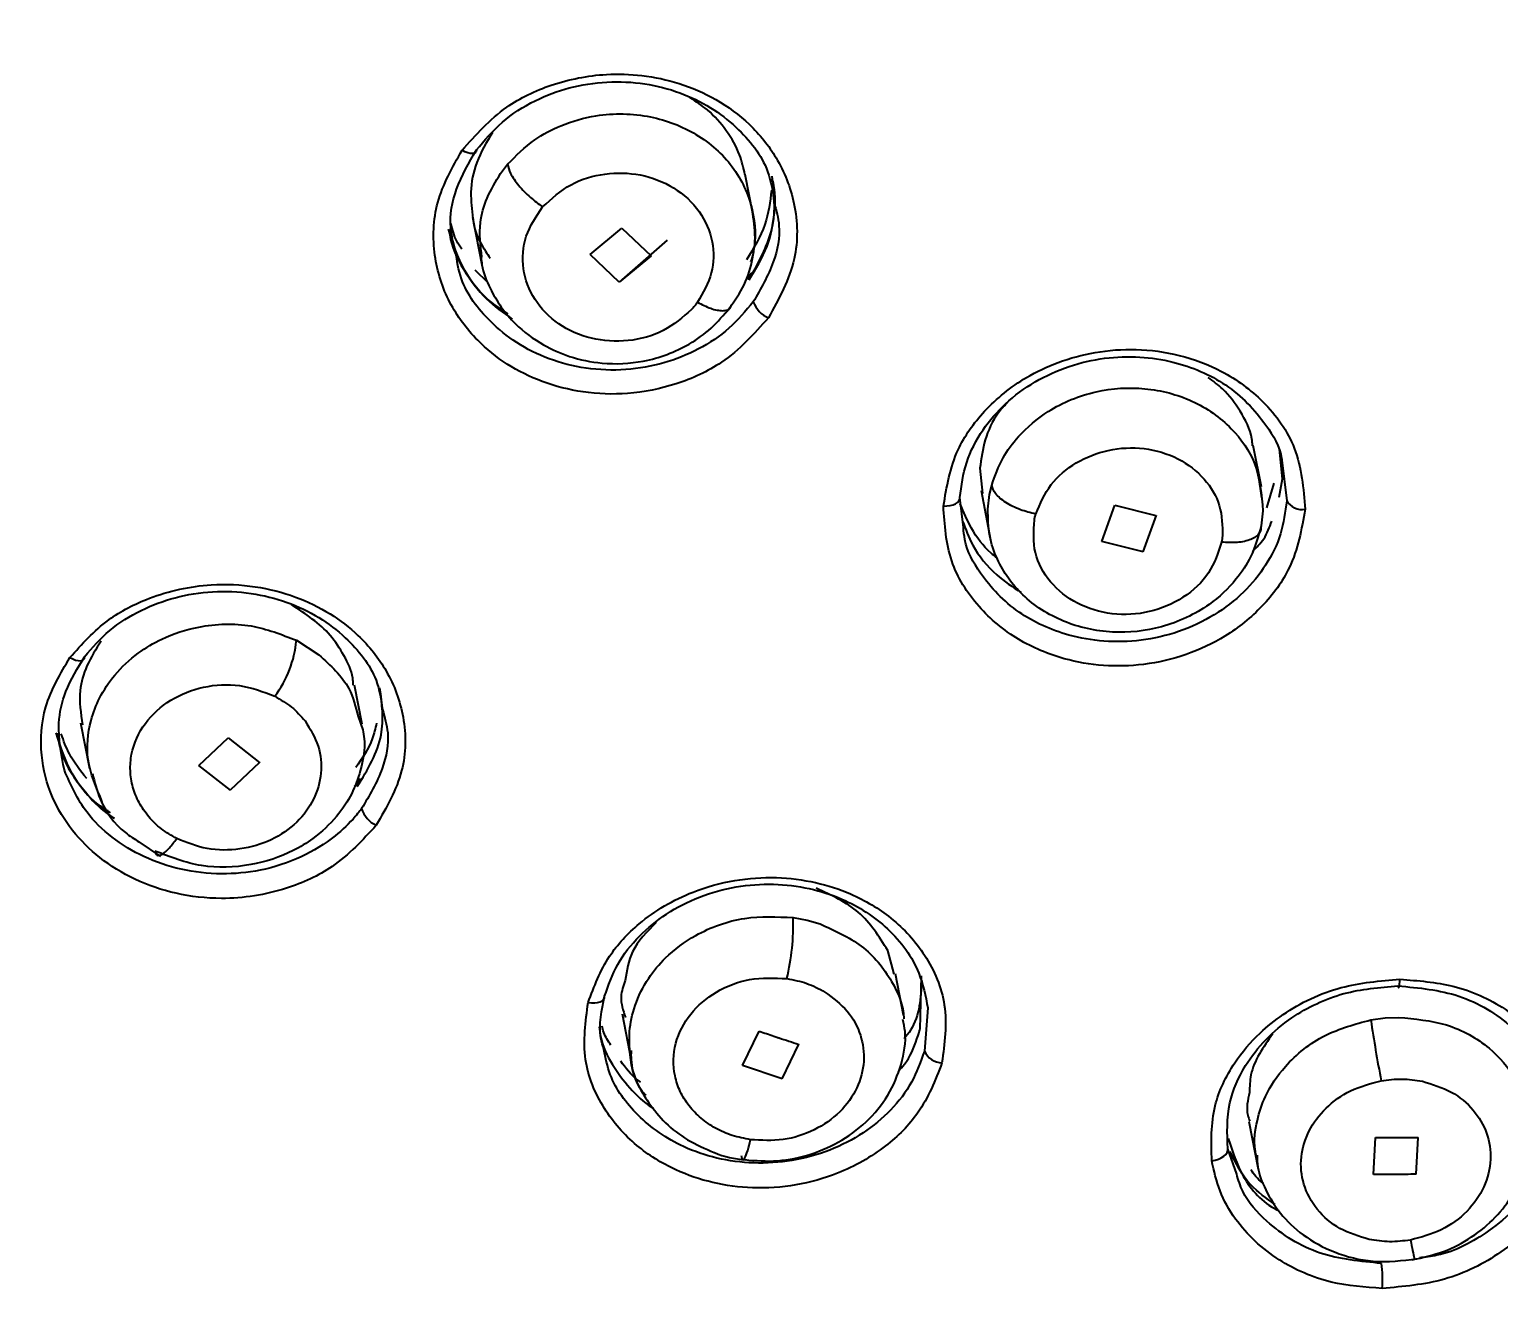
# Model space of a CAD drawing. Header units: millimetres. Extents: x 6110 to 6704, y -3675 to -2835.
# Drawn here: x 6317.635 to 6321.895, y -3196.96 to -3193.247 of the extents above; entities that cross this region are included whole.
import ezdxf

# ---------------------------------------------------------------- set-up
doc = ezdxf.new("R2010")
doc.units = ezdxf.units.MM
doc.header["$LTSCALE"] = 0.1
doc.layers.get('0').update_dxf_attribs({"lineweight": 13})
doc.layers.add('DIM', color=3, linetype='Continuous', lineweight=9)
doc.styles.get("Standard").update_dxf_attribs({"font": 'arial.ttf'})
doc.dimstyles.new('ISO-25', dxfattribs={"dimtxt": 2.5, "dimasz": 2.5, "dimexe": 1.25, "dimexo": 0.625, "dimtad": 1, "dimlfac": 5, "dimtxsty": 'Standard', "dimcen": 2.5, "dimadec": 0, "dimazin": 0, "dimtfac": 1, "dimtmove": 0, "dimatfit": 3, "dimfxl": 0, "dimarcsym": 0})

# ---------------------------------------------------------------- blocks, each defined once
blk = doc.blocks.new('*D64')
at = {"layer": 'Defpoints', "color": 0}
for p in [(6307.9519, -3094.4706), (6411.4918, -3594.1641), (6420.3266, -3594.1641)]:
    blk.add_point(p, dxfattribs=at)
at = {"layer": 'DIM', "color": 0, "lineweight": -2}
for p, q in [((6308.5769, -3094.4706), (6421.5766, -3094.4706)), ((6420.3266, -3098.4706), (6420.3266, -3590.1641)), ((6412.1168, -3594.1641), (6421.5766, -3594.1641))]:
    blk.add_line(p, q, dxfattribs=at)
at = {"layer": 'DIM', "color": 0}
for points in [[(6419.6599, -3098.4706), (6420.9932, -3098.4706), (6420.3266, -3094.4706)], [(6419.6599, -3590.1641), (6420.9932, -3590.1641), (6420.3266, -3594.1641)]]:
    blk.add_solid(points, dxfattribs=at)
at = {"layer": 'DIM', "color": 0, "insert": (6417.0795, -3344.3173), "char_height": 4, "attachment_point": 5, "rotation": 90}
blk.add_mtext('(2280)', dxfattribs=at)

msp = doc.modelspace()

# ---------------------------------------------------------------- linework, layer by layer
at = {"linetype": 'Continuous', "lineweight": 25}
for p, q in [((6319.0008, -3193.6645), (6319.0214, -3193.6378)), ((6319.7329, -3193.7807), (6319.7107, -3193.6669)), ((6318.9199, -3193.7914), (6318.9478, -3193.9341)), ((6319.2604, -3193.8992), (6319.3527, -3193.8232)), ((6319.3527, -3193.8232), (6319.4374, -3193.9032)), ((6319.4844, -3193.8579), (6319.3451, -3193.9793)), ((6319.3452, -3193.9794), (6319.2604, -3193.8992)), ((6319.4376, -3193.9029), (6319.3451, -3193.9793)), ((6318.9653, -3193.9814), (6318.9272, -3193.9448)), ((6319.7334, -3193.95), (6319.7092, -3193.9775)), ((6321.2072, -3194.5728), (6321.1838, -3194.4531)), ((6321.2682, -3194.5497), (6321.2599, -3194.4631)), ((6321.2662, -3194.495), (6321.2806, -3194.613)), ((6320.3908, -3194.5189), (6320.3988, -3194.5922)), ((6321.2085, -3194.6043), (6321.199, -3194.5378)), ((6320.3942, -3194.5837), (6320.4221, -3194.7262)), ((6320.4191, -3194.5945), (6320.4251, -3194.5683)), ((6321.2436, -3194.5622), (6321.2221, -3194.633)), ((6321.2586, -3194.6024), (6321.2682, -3194.5497)), ((6320.3431, -3194.6906), (6320.3327, -3194.6037)), ((6320.414, -3194.6378), (6320.4191, -3194.5945)), ((6320.7448, -3194.7314), (6320.7825, -3194.626)), ((6320.7825, -3194.626), (6320.9015, -3194.6553)), ((6320.9016, -3194.6549), (6320.8638, -3194.7607)), ((6321.2116, -3194.6423), (6321.2065, -3194.6856)), ((6320.8639, -3194.7607), (6320.7448, -3194.7314)), ((6318.409, -3195.0175), (6318.4745, -3195.0592)), ((6318.5994, -3195.2608), (6318.5773, -3195.1476)), ((6317.7834, -3195.2565), (6317.8092, -3195.3886)), ((6318.126, -3195.3801), (6318.2108, -3195.2998)), ((6318.2108, -3195.2998), (6318.3026, -3195.3722)), ((6318.2176, -3195.452), (6318.1262, -3195.3799)), ((6318.3018, -3195.3714), (6318.217, -3195.4517)), ((6318.5993, -3195.4166), (6318.5769, -3195.4412)), ((6317.9523, -3195.6015), (6318.0149, -3195.6439)), ((6319.8493, -3195.8212), (6319.89, -3195.8289)), ((6319.89, -3195.8289), (6319.9273, -3195.8396)), ((6320.1425, -3195.9855), (6320.1237, -3195.9166)), ((6320.1693, -3196.1039), (6320.146, -3195.9846)), ((6320.2175, -3196.1445), (6320.222, -3195.9904)), ((6319.3535, -3196.1003), (6319.3798, -3196.2354)), ((6320.2399, -3196.0825), (6320.2299, -3196.2081)), ((6321.5242, -3196.1176), (6321.5658, -3196.112)), ((6321.5658, -3196.112), (6321.6053, -3196.1103)), ((6319.7026, -3196.2502), (6319.7509, -3196.1503)), ((6319.8646, -3196.1882), (6319.8164, -3196.2881)), ((6319.8177, -3196.2886), (6319.7027, -3196.25)), ((6321.1707, -3196.4125), (6321.1975, -3196.55)), ((6321.5325, -3196.5655), (6321.5385, -3196.4588)), ((6321.6612, -3196.4585), (6321.6552, -3196.5652)), ((6321.1355, -3196.5646), (6321.1095, -3196.4911))]:
    msp.add_line(p, q, dxfattribs=at)
at = {"linetype": 'Continuous', "lineweight": 25, "flags": 128}
for points in [[(6318.9309, -3193.5963), (6318.9305, -3193.6007), (6318.9283, -3193.604), (6318.9246, -3193.606), (6318.9195, -3193.6068), (6318.9131, -3193.6062), (6318.9057, -3193.6044), (6318.8977, -3193.6013), (6318.8893, -3193.5971)], [(6320.2852, -3194.6283), (6320.295, -3194.628), (6320.3045, -3194.6267), (6320.313, -3194.6245), (6320.3203, -3194.6214), (6320.3262, -3194.6176), (6320.3303, -3194.6133), (6320.3325, -3194.6086), (6320.3327, -3194.6037)], [(6317.7522, -3195.0674), (6317.7606, -3195.0716), (6317.7687, -3195.0746), (6317.7762, -3195.0763), (6317.7827, -3195.0767), (6317.7881, -3195.0757), (6317.792, -3195.0733), (6317.7944, -3195.0697), (6317.795, -3195.065)], [(6321.6032, -3196.0191), (6321.604, -3196.0222), (6321.6048, -3196.0237), (6321.6057, -3196.0235), (6321.6065, -3196.0217), (6321.6072, -3196.0183), (6321.6079, -3196.0135), (6321.6086, -3196.0073), (6321.609, -3196)], [(6319.255, -3196.0672), (6319.2647, -3196.0685), (6319.274, -3196.0686), (6319.2824, -3196.0676), (6319.2898, -3196.0655), (6319.2956, -3196.0625), (6319.2998, -3196.0586), (6319.3022, -3196.054), (6319.3026, -3196.0489)], [(6321.0634, -3196.5258), (6321.0732, -3196.5238), (6321.0825, -3196.5209), (6321.0908, -3196.5171), (6321.098, -3196.5126), (6321.1036, -3196.5075), (6321.1075, -3196.5021), (6321.1095, -3196.4966), (6321.1095, -3196.4911)]]:
    msp.add_lwpolyline(points, dxfattribs=at)
at = {"linetype": 'Continuous', "lineweight": 25}
for centre, radius, start, end in [((6319.7425, -3193.9694), 0.0214, 117.1047, 189.4241), ((6319.8107, -3194.008), 0.0819, 200.1835, 246.2032), ((6321.3255, -3194.5859), 0.0525, 211.156, 279.1918), ((6318.0942, -3194.9889), 0.3161, 322.9087, 354.8078), ((6318.611, -3195.4392), 0.0255, 129.0802, 185.4536), ((6318.6715, -3195.4834), 0.0766, 196.5377, 246.1956), ((6319.1816, -3195.8425), 0.668, 346.5457, 1.8249), ((6326.2611, -3195.4002), 4.7908, 188.6115, 190.7512), ((6320.283, -3196.1843), 0.0582, 204.1608, 267.9658), ((6321.1734, -3196.8697), 0.3851, 356.0989, 6.9089)]:
    msp.add_arc(centre, radius, start, end, dxfattribs=at)
for points, knots in [([(6321.293, -3200.4848), (6320.8419, -3200.4691), (6319.9316, -3200.4374), (6318.485, -3200.1606), (6316.9759, -3199.6585), (6315.4952, -3198.875), (6314.1777, -3197.8646), (6313.0843, -3196.6701), (6312.2263, -3195.3056), (6311.6675, -3193.8944), (6311.3755, -3192.4687), (6311.3229, -3191.1361), (6311.4712, -3189.8407), (6311.8197, -3188.5137), (6312.4334, -3187.1212), (6313.3515, -3185.7431), (6314.5158, -3184.505), (6315.8723, -3183.4637), (6317.4071, -3182.6293), (6318.9812, -3182.0699), (6320.5618, -3181.737), (6321.5761, -3181.6974), (6322.0888, -3181.6773)], [0, 0, 0, 0, 0.041768, 0.084276, 0.137195, 0.191649, 0.244568, 0.299021, 0.351941, 0.406395, 0.452689, 0.499999, 0.541767, 0.584275, 0.637195, 0.691649, 0.744569, 0.799023, 0.851943, 0.906397, 0.952691, 1, 1, 1, 1]), ([(6322.0888, -3181.6773), (6322.5399, -3181.6929), (6323.4501, -3181.7242), (6324.8965, -3182), (6326.4055, -3182.5015), (6327.8861, -3183.2845), (6329.2039, -3184.2963), (6330.2972, -3185.4904), (6331.1552, -3186.8551), (6331.738, -3188.3268), (6332.0396, -3189.8903), (6332.046, -3191.4736), (6331.7572, -3193.0595), (6331.1866, -3194.5759), (6330.3399, -3196.006), (6329.2566, -3197.2844), (6327.9474, -3198.3963), (6326.4733, -3199.2929), (6324.8497, -3199.9594), (6323.1116, -3200.3991), (6321.9071, -3200.4559), (6321.293, -3200.4848)], [0, 0, 0, 0, 0.041773, 0.084286, 0.13721, 0.19167, 0.244595, 0.299054, 0.351979, 0.406439, 0.459364, 0.513823, 0.566748, 0.621208, 0.674132, 0.728592, 0.781517, 0.835976, 0.888901, 0.94336, 1, 1, 1, 1]), ([(6321.3809, -3199.6773), (6321.6045, -3199.6729), (6322.0959, -3199.6632), (6322.797, -3199.5853), (6323.4932, -3199.4618), (6324.1897, -3199.2909), (6324.9737, -3199.0359), (6325.8098, -3198.6789), (6326.6008, -3198.2493), (6327.3343, -3197.763), (6328.0041, -3197.2281), (6328.6331, -3196.6205), (6329.1329, -3196.0371), (6329.5485, -3195.4647), (6329.8717, -3194.9443), (6330.1389, -3194.4335), (6330.3732, -3193.9065), (6330.5602, -3193.3904), (6330.701, -3192.8919), (6330.8106, -3192.4007), (6330.8941, -3191.8833), (6330.919, -3191.4904), (6330.9307, -3191.3068)], [0, 0, 0, 0, 0.0464086, 0.1019943, 0.1457751, 0.1926353, 0.2502527, 0.3164034, 0.3813084, 0.4380493, 0.5012503, 0.5626126, 0.6246974, 0.6667243, 0.7164237, 0.7588041, 0.7939083, 0.8444623, 0.8813604, 0.9103249, 0.9580831, 1, 1, 1, 1]), ([(6318.8893, -3193.5971), (6318.9293, -3193.5522), (6319, -3193.4727), (6319.1508, -3193.4008), (6319.2876, -3193.3737), (6319.414, -3193.3776), (6319.5225, -3193.4008), (6319.6298, -3193.4477), (6319.7277, -3193.5203), (6319.8098, -3193.6221), (6319.8617, -3193.7559), (6319.8657, -3193.9223), (6319.8082, -3194.0272), (6319.7776, -3194.0829)], [0, 0, 0, 0, 0.11584, 0.205315, 0.304434, 0.36694, 0.434401, 0.506817, 0.584173, 0.666508, 0.763297, 0.874468, 1, 1, 1, 1]), ([(6318.9309, -3193.5963), (6318.9545, -3193.5682), (6319.0017, -3193.5118), (6319.0964, -3193.4519), (6319.2003, -3193.4127), (6319.3091, -3193.3956), (6319.4188, -3193.4009), (6319.5212, -3193.4271), (6319.6113, -3193.4707), (6319.7039, -3193.543), (6319.779, -3193.6371), (6319.7903, -3193.7186), (6319.7945, -3193.7495)], [0, 0, 0, 0, 0.102942, 0.205906, 0.298894, 0.395345, 0.491053, 0.583329, 0.6722, 0.757693, 0.907974, 1, 1, 1, 1]), ([(6319.9651, -3199.4918), (6319.4424, -3199.391), (6318.397, -3199.1894), (6316.9474, -3198.5721), (6315.644, -3197.7458), (6314.5278, -3196.714), (6313.6496, -3195.5111), (6313.0765, -3194.3907), (6312.9117, -3193.6574), (6312.8538, -3193.3999)], [0, 0, 0, 0, 0.152878, 0.305756, 0.458634, 0.611512, 0.76439, 0.917269, 1, 1, 1, 1]), ([(6312.7572, -3193.4417), (6312.7659, -3193.4818), (6312.8228, -3193.745), (6312.9547, -3194.1354), (6313.1464, -3194.6248), (6313.3531, -3195.0665), (6313.5654, -3195.4515), (6313.7738, -3195.7846), (6313.9687, -3196.0712), (6314.2234, -3196.4095), (6314.5172, -3196.7555), (6314.8049, -3197.0573), (6315.058, -3197.3), (6315.3273, -3197.5388), (6315.6163, -3197.7726), (6315.9354, -3198.0069), (6316.2476, -3198.2163), (6316.5971, -3198.4292), (6317.0183, -3198.6593), (6317.4703, -3198.8731), (6317.8833, -3199.0404), (6318.1713, -3199.1441), (6318.4539, -3199.2377), (6318.7771, -3199.3336), (6319.176, -3199.433), (6319.5673, -3199.5145), (6319.8272, -3199.5551), (6319.9551, -3199.575)], [0, 0, 0, 0, 0.012754, 0.08379, 0.127677, 0.17588, 0.234617, 0.263195, 0.2967, 0.340883, 0.392561, 0.434717, 0.467046, 0.498266, 0.542804, 0.57819, 0.616042, 0.654185, 0.698929, 0.756921, 0.800012, 0.828197, 0.845414, 0.88589, 0.925146, 0.963182, 1, 1, 1, 1]), ([(6319.7098, -3193.6671), (6319.7053, -3193.648), (6319.695, -3193.6034), (6319.6579, -3193.5394), (6319.6088, -3193.4825), (6319.5675, -3193.456), (6319.5501, -3193.4449)], [0, 0, 0, 0, 0.21657, 0.502991, 0.78989, 1, 1, 1, 1]), ([(6319.0214, -3193.6378), (6319.0462, -3193.6127), (6319.0907, -3193.5678), (6319.1801, -3193.5207), (6319.2935, -3193.4882), (6319.4339, -3193.491), (6319.5742, -3193.5451), (6319.6814, -3193.6405), (6319.7372, -3193.7633), (6319.7441, -3193.8621), (6319.7289, -3193.9112), (6319.7261, -3193.9202)], [0, 0, 0, 0, 0.102251, 0.183367, 0.281736, 0.428105, 0.562298, 0.700897, 0.842484, 0.970948, 1, 1, 1, 1]), ([(6318.9775, -3193.5455), (6318.9606, -3193.5738), (6318.9281, -3193.6282), (6318.9109, -3193.7151), (6318.9178, -3193.7693), (6318.921, -3193.7945)], [0, 0, 0, 0, 0.367678, 0.706362, 1, 1, 1, 1]), ([(6319.7776, -3194.0829), (6319.7358, -3194.1294), (6319.6627, -3194.2107), (6319.5136, -3194.279), (6319.3749, -3194.3069), (6319.2411, -3194.3022), (6319.1219, -3194.2717), (6319.0177, -3194.22), (6318.9234, -3194.144), (6318.8453, -3194.0376), (6318.8019, -3193.8994), (6318.8073, -3193.7423), (6318.8614, -3193.6466), (6318.8893, -3193.5971)], [0, 0, 0, 0, 0.120567, 0.210582, 0.298105, 0.376516, 0.451908, 0.52278, 0.593633, 0.684292, 0.782235, 0.887457, 1, 1, 1, 1]), ([(6318.8709, -3193.8907), (6318.8647, -3193.8678), (6318.8484, -3193.8083), (6318.8686, -3193.7039), (6318.9095, -3193.6333), (6318.9309, -3193.5963)], [0, 0, 0, 0, 0.229021, 0.595955, 1, 1, 1, 1]), ([(6319.0214, -3193.6378), (6319.0233, -3193.6462), (6319.0263, -3193.6591), (6319.0397, -3193.681), (6319.053, -3193.6988), (6319.0692, -3193.7166), (6319.0922, -3193.7388), (6319.111, -3193.7525), (6319.1231, -3193.7613)], [0, 0, 0, 0, 0.243137, 0.372935, 0.504739, 0.635853, 0.763663, 1, 1, 1, 1]), ([(6318.9469, -3193.9073), (6318.9428, -3193.8736), (6318.9357, -3193.8158), (6318.9598, -3193.7326), (6318.9868, -3193.6878), (6319.0008, -3193.6645)], [0, 0, 0, 0, 0.400694, 0.688475, 1, 1, 1, 1]), ([(6319.1231, -3193.7613), (6319.1489, -3193.7376), (6319.199, -3193.6914), (6319.3028, -3193.6606), (6319.4087, -3193.6631), (6319.5074, -3193.7014), (6319.5825, -3193.7711), (6319.6202, -3193.8598), (6319.6199, -3193.9549), (6319.5882, -3194.01), (6319.5723, -3194.0376)], [0, 0, 0, 0, 0.129909, 0.253103, 0.374834, 0.500547, 0.629266, 0.755203, 0.87703, 1, 1, 1, 1]), ([(6319.7215, -3193.9729), (6319.7411, -3193.941), (6319.7788, -3193.8799), (6319.7973, -3193.7815), (6319.799, -3193.7143), (6319.7895, -3193.6822), (6319.7886, -3193.6791)], [0, 0, 0, 0, 0.351636, 0.674453, 0.968472, 1, 1, 1, 1]), ([(6319.7881, -3193.6722), (6319.7931, -3193.7197), (6319.8032, -3193.8157), (6319.7571, -3193.9048), (6319.7339, -3193.9498)], [0, 0, 0, 0, 0.494816, 1, 1, 1, 1]), ([(6319.7867, -3193.7126), (6319.7825, -3193.7464), (6319.7735, -3193.8176), (6319.7347, -3193.881), (6319.7143, -3193.9143)], [0, 0, 0, 0, 0.47446, 1, 1, 1, 1]), ([(6319.555, -3194.0585), (6319.5292, -3194.0809), (6319.4775, -3194.1258), (6319.3712, -3194.1546), (6319.2627, -3194.148), (6319.1656, -3194.105), (6319.0947, -3194.0325), (6319.0612, -3193.9416), (6319.0673, -3193.8439), (6319.1045, -3193.7889), (6319.1231, -3193.7613)], [0, 0, 0, 0, 0.1248649, 0.2501964, 0.3752392, 0.5000171, 0.6247023, 0.7495222, 0.8746258, 1, 1, 1, 1]), ([(6319.6576, -3194.064), (6319.6738, -3194.0419), (6319.7061, -3193.9978), (6319.7326, -3193.9208), (6319.7429, -3193.8404), (6319.7334, -3193.7877), (6319.7286, -3193.7612)], [0, 0, 0, 0, 0.249879, 0.498287, 0.74758, 1, 1, 1, 1]), ([(6319.7945, -3193.7495), (6319.8005, -3193.7713), (6319.816, -3193.8277), (6319.7954, -3193.9293), (6319.7554, -3193.9987), (6319.7338, -3194.0362)], [0, 0, 0, 0, 0.223119, 0.58027, 1, 1, 1, 1]), ([(6318.8884, -3193.8834), (6318.8834, -3193.8761), (6318.8679, -3193.8533), (6318.8616, -3193.8271), (6318.8574, -3193.8093)], [0, 0, 0, 0, 0.322992, 1, 1, 1, 1]), ([(6318.921, -3193.7945), (6318.9211, -3193.7959), (6318.9229, -3193.8214), (6318.9385, -3193.8617), (6318.9617, -3193.896), (6318.9709, -3193.9096)], [0, 0, 0, 0, 0.033407, 0.617194, 1, 1, 1, 1]), ([(6319.0233, -3194.0708), (6319.007, -3194.0605), (6318.9533, -3194.0265), (6318.8868, -3193.9426), (6318.863, -3193.8663), (6318.8502, -3193.8256)], [0, 0, 0, 0, 0.168788, 0.555856, 1, 1, 1, 1]), ([(6318.8524, -3193.8256), (6318.8528, -3193.8312), (6318.8557, -3193.8723), (6318.8913, -3193.9432), (6318.9519, -3194.0274), (6319.0084, -3194.0678), (6319.0343, -3194.0863)], [0, 0, 0, 0, 0.053821, 0.392952, 0.721796, 1, 1, 1, 1]), ([(6319.7338, -3194.0362), (6319.7117, -3194.0628), (6319.6674, -3194.1161), (6319.5772, -3194.1759), (6319.4752, -3194.2171), (6319.3635, -3194.2368), (6319.2493, -3194.2327), (6319.1411, -3194.2051), (6319.0463, -3194.158), (6318.9551, -3194.0831), (6318.8856, -3193.9924), (6318.8748, -3193.9176), (6318.8709, -3193.8907)], [0, 0, 0, 0, 0.097842, 0.195701, 0.292037, 0.390088, 0.491712, 0.589845, 0.684516, 0.775758, 0.919209, 1, 1, 1, 1]), ([(6318.9446, -3193.9077), (6318.9453, -3193.9149), (6318.9481, -3193.9459), (6318.9756, -3194.0147), (6319.0334, -3194.0981), (6319.1183, -3194.1608), (6319.204, -3194.1987), (6319.3022, -3194.2191), (6319.4241, -3194.2133), (6319.5328, -3194.1725), (6319.6149, -3194.1143), (6319.648, -3194.0742), (6319.665, -3194.0536)], [0, 0, 0, 0, 0.023809, 0.103403, 0.241404, 0.352536, 0.441499, 0.544522, 0.671972, 0.824211, 0.910093, 1, 1, 1, 1]), ([(6319.5723, -3194.0376), (6319.5695, -3194.0412), (6319.5641, -3194.0483), (6319.558, -3194.0551), (6319.555, -3194.0585)], [0, 0, 0, 0, 0.497787, 1, 1, 1, 1]), ([(6319.5723, -3194.0376), (6319.5853, -3194.0442), (6319.6054, -3194.0544), (6319.6292, -3194.0608), (6319.6455, -3194.0627), (6319.6583, -3194.0607), (6319.6682, -3194.056), (6319.6693, -3194.0489), (6319.6698, -3194.0455)], [0, 0, 0, 0, 0.267895, 0.412893, 0.561522, 0.710672, 0.857167, 1, 1, 1, 1]), ([(6320.2852, -3194.6283), (6320.2947, -3194.5727), (6320.3115, -3194.4741), (6320.4025, -3194.346), (6320.5064, -3194.2618), (6320.6189, -3194.2084), (6320.7267, -3194.1792), (6320.8467, -3194.1704), (6320.973, -3194.1875), (6321.1019, -3194.2362), (6321.2227, -3194.3254), (6321.3201, -3194.4633), (6321.3291, -3194.5773), (6321.3339, -3194.6377)], [0, 0, 0, 0, 0.115837, 0.20532, 0.304486, 0.367013, 0.434486, 0.506905, 0.584256, 0.666585, 0.763359, 0.874503, 1, 1, 1, 1]), ([(6320.3327, -3194.6037), (6320.3373, -3194.5694), (6320.3466, -3194.5009), (6320.3951, -3194.4082), (6320.4632, -3194.3287), (6320.5483, -3194.2656), (6320.6469, -3194.2209), (6320.7509, -3194.197), (6320.8538, -3194.1934), (6320.9761, -3194.2119), (6321.1136, -3194.2708), (6321.2135, -3194.3764), (6321.2619, -3194.4571), (6321.2661, -3194.4935), (6321.2662, -3194.495)], [0, 0, 0, 0, 0.087495, 0.175009, 0.254045, 0.336024, 0.417364, 0.495789, 0.571321, 0.643983, 0.771671, 0.906062, 0.996012, 1, 1, 1, 1]), ([(6320.4251, -3194.5683), (6320.4348, -3194.5411), (6320.4527, -3194.4909), (6320.5077, -3194.4164), (6320.5943, -3194.3428), (6320.7232, -3194.29), (6320.8714, -3194.2806), (6321.0115, -3194.3175), (6321.1226, -3194.3961), (6321.2005, -3194.5081), (6321.2077, -3194.5952), (6321.2116, -3194.6423)], [0, 0, 0, 0, 0.081345, 0.150323, 0.250823, 0.380167, 0.500502, 0.623693, 0.750092, 0.864527, 1, 1, 1, 1]), ([(6321.1814, -3194.4534), (6321.1809, -3194.4467), (6321.1781, -3194.4113), (6321.1483, -3194.3543), (6321.1047, -3194.2939), (6321.0675, -3194.2663), (6321.0532, -3194.2557)], [0, 0, 0, 0, 0.084897, 0.452338, 0.788447, 1, 1, 1, 1]), ([(6320.4709, -3194.3279), (6320.4617, -3194.3379), (6320.4321, -3194.3701), (6320.4025, -3194.4359), (6320.3947, -3194.4912), (6320.3908, -3194.5189)], [0, 0, 0, 0, 0.185173, 0.592563, 1, 1, 1, 1]), ([(6320.553, -3194.6514), (6320.5654, -3194.6217), (6320.5895, -3194.5638), (6320.6675, -3194.4989), (6320.7629, -3194.4611), (6320.8686, -3194.4561), (6320.9683, -3194.4861), (6321.0451, -3194.5459), (6321.0931, -3194.6261), (6321.094, -3194.6856), (6321.0944, -3194.7156)], [0, 0, 0, 0, 0.1290389, 0.251836, 0.3742594, 0.5006088, 0.6288689, 0.7539592, 0.8758438, 1, 1, 1, 1]), ([(6320.553, -3194.6514), (6320.5378, -3194.6478), (6320.5144, -3194.6421), (6320.4856, -3194.6294), (6320.4653, -3194.618), (6320.4486, -3194.6054), (6320.4318, -3194.5885), (6320.4278, -3194.5763), (6320.4251, -3194.5683)], [0, 0, 0, 0, 0.23902, 0.367697, 0.499178, 0.630779, 0.759801, 1, 1, 1, 1]), ([(6321.3339, -3194.6377), (6321.3237, -3194.6956), (6321.3059, -3194.7967), (6321.2144, -3194.9211), (6321.1098, -3195.0061), (6320.9908, -3195.0628), (6320.8696, -3195.0907), (6320.7486, -3195.0942), (6320.6235, -3195.0726), (6320.4953, -3195.0183), (6320.3795, -3194.9215), (6320.2956, -3194.7872), (6320.2887, -3194.6824), (6320.2852, -3194.6283)], [0, 0, 0, 0, 0.120535, 0.210535, 0.298079, 0.374841, 0.451939, 0.522806, 0.593655, 0.684315, 0.782255, 0.887469, 1, 1, 1, 1]), ([(6320.4405, -3194.7786), (6320.4347, -3194.7741), (6320.4041, -3194.7501), (6320.3653, -3194.6973), (6320.3441, -3194.6458), (6320.3342, -3194.6218)], [0, 0, 0, 0, 0.1101841, 0.5864738, 1, 1, 1, 1]), ([(6321.2806, -3194.613), (6321.2764, -3194.6453), (6321.2679, -3194.7099), (6321.2233, -3194.8005), (6321.1579, -3194.8808), (6321.0717, -3194.9474), (6320.9699, -3194.9952), (6320.86, -3195.0206), (6320.7511, -3195.0233), (6320.6276, -3195.002), (6320.4949, -3194.9414), (6320.397, -3194.8384), (6320.3481, -3194.7493), (6320.3441, -3194.7023), (6320.3431, -3194.6906)], [0, 0, 0, 0, 0.080364, 0.160743, 0.23987, 0.320405, 0.40389, 0.484507, 0.562279, 0.637234, 0.756953, 0.882668, 0.97058, 1, 1, 1, 1]), ([(6320.3409, -3194.6721), (6320.3496, -3194.6955), (6320.3708, -3194.7525), (6320.4294, -3194.8251), (6320.4863, -3194.8628), (6320.5109, -3194.8791)], [0, 0, 0, 0, 0.28377, 0.690416, 1, 1, 1, 1]), ([(6321.2065, -3194.6856), (6321.1982, -3194.716), (6321.1832, -3194.7708), (6321.1309, -3194.8491), (6321.0487, -3194.9262), (6320.9235, -3194.9851), (6320.7729, -3195.0013), (6320.6292, -3194.9694), (6320.5106, -3194.893), (6320.4449, -3194.8002), (6320.4157, -3194.713), (6320.4146, -3194.6635), (6320.414, -3194.6378)], [0, 0, 0, 0, 0.087043, 0.156836, 0.249772, 0.378161, 0.496686, 0.619704, 0.743332, 0.860728, 0.927688, 1, 1, 1, 1]), ([(6321.0918, -3194.7328), (6321.0817, -3194.7637), (6321.0616, -3194.8253), (6320.9836, -3194.8977), (6320.8836, -3194.9404), (6320.7733, -3194.9466), (6320.6702, -3194.9154), (6320.5906, -3194.8517), (6320.543, -3194.7647), (6320.5469, -3194.7011), (6320.5488, -3194.6692)], [0, 0, 0, 0, 0.125071, 0.250364, 0.375365, 0.500101, 0.624754, 0.749553, 0.874644, 1, 1, 1, 1]), ([(6320.5488, -3194.6692), (6320.5494, -3194.6663), (6320.5506, -3194.6603), (6320.5522, -3194.6544), (6320.553, -3194.6514)], [0, 0, 0, 0, 0.49993, 1, 1, 1, 1]), ([(6321.1813, -3194.7597), (6321.1932, -3194.748), (6321.2195, -3194.7223), (6321.2309, -3194.6897), (6321.2372, -3194.6718)], [0, 0, 0, 0, 0.452036, 1, 1, 1, 1]), ([(6321.2065, -3194.6856), (6321.206, -3194.6931), (6321.2051, -3194.7047), (6321.1918, -3194.7172), (6321.1772, -3194.7253), (6321.1586, -3194.7309), (6321.1309, -3194.7353), (6321.1072, -3194.7338), (6321.0918, -3194.7328)], [0, 0, 0, 0, 0.239396, 0.368321, 0.499999, 0.631677, 0.760603, 1, 1, 1, 1]), ([(6321.0944, -3194.7156), (6321.094, -3194.7185), (6321.0934, -3194.7242), (6321.0923, -3194.73), (6321.0918, -3194.7328)], [0, 0, 0, 0, 0.498382, 1, 1, 1, 1]), ([(6317.7522, -3195.0674), (6317.7871, -3195.0286), (6317.8505, -3194.9581), (6317.9939, -3194.8841), (6318.1425, -3194.8513), (6318.2886, -3194.8577), (6318.4061, -3194.8877), (6318.5071, -3194.9369), (6318.5993, -3195.0079), (6318.6788, -3195.108), (6318.7278, -3195.2434), (6318.7268, -3195.4035), (6318.6702, -3195.502), (6318.6406, -3195.5535)], [0, 0, 0, 0, 0.102542, 0.186602, 0.298672, 0.376082, 0.449592, 0.519194, 0.584881, 0.672512, 0.770929, 0.880087, 1, 1, 1, 1]), ([(6317.795, -3195.065), (6317.8179, -3195.0386), (6317.8635, -3194.9858), (6317.9553, -3194.9287), (6318.0571, -3194.8904), (6318.1661, -3194.8731), (6318.2772, -3194.8779), (6318.3823, -3194.904), (6318.4756, -3194.9484), (6318.5691, -3195.0208), (6318.643, -3195.1122), (6318.6545, -3195.1892), (6318.6588, -3195.2179)], [0, 0, 0, 0, 0.100292, 0.200592, 0.29445, 0.391028, 0.488638, 0.583382, 0.675334, 0.764573, 0.912225, 1, 1, 1, 1]), ([(6318.5736, -3195.1479), (6318.5735, -3195.1408), (6318.5728, -3195.1108), (6318.5476, -3195.0613), (6318.498, -3194.9826), (6318.436, -3194.9412), (6318.3952, -3194.914)], [0, 0, 0, 0, 0.073939, 0.31256, 0.547654, 1, 1, 1, 1]), ([(6317.8462, -3195.4855), (6317.8287, -3195.4453), (6317.7958, -3195.3696), (6317.8061, -3195.2636), (6317.8371, -3195.1813), (6317.882, -3195.1135), (6317.9441, -3195.0554), (6318.0264, -3195.0063), (6318.1367, -3194.9708), (6318.2769, -3194.9656), (6318.3662, -3195.0006), (6318.409, -3195.0175)], [0, 0, 0, 0, 0.142314, 0.267791, 0.34386, 0.428672, 0.524821, 0.60473, 0.715421, 0.86335, 1, 1, 1, 1]), ([(6317.8428, -3195.0196), (6317.8278, -3195.0432), (6317.7992, -3195.0882), (6317.7752, -3195.1715), (6317.7838, -3195.2291), (6317.7887, -3195.2623)], [0, 0, 0, 0, 0.318269, 0.607349, 1, 1, 1, 1]), ([(6318.4745, -3195.0592), (6318.5079, -3195.0899), (6318.5638, -3195.1412), (6318.5808, -3195.2103), (6318.5877, -3195.2381)], [0, 0, 0, 0, 0.597354, 1, 1, 1, 1]), ([(6318.6406, -3195.5535), (6318.6011, -3195.5964), (6318.5299, -3195.6738), (6318.3703, -3195.747), (6318.2113, -3195.7726), (6318.06, -3195.7556), (6317.9392, -3195.7142), (6317.8369, -3195.6511), (6317.755, -3195.5698), (6317.6943, -3195.4688), (6317.6632, -3195.3459), (6317.6726, -3195.2027), (6317.7248, -3195.114), (6317.7522, -3195.0674)], [0, 0, 0, 0, 0.114194, 0.206044, 0.321934, 0.402298, 0.48017, 0.55553, 0.628356, 0.704956, 0.792444, 0.890793, 1, 1, 1, 1]), ([(6317.7364, -3195.3942), (6317.7273, -3195.3489), (6317.7121, -3195.2724), (6317.7371, -3195.1584), (6317.7746, -3195.0979), (6317.795, -3195.065)], [0, 0, 0, 0, 0.399778, 0.673634, 1, 1, 1, 1]), ([(6318.0619, -3195.592), (6318.0467, -3195.5832), (6318.0162, -3195.5654), (6317.9794, -3195.5295), (6317.9512, -3195.4885), (6317.9331, -3195.4431), (6317.9257, -3195.3954), (6317.9307, -3195.3314), (6317.9644, -3195.2557), (6318.0404, -3195.1867), (6318.1381, -3195.1482), (6318.2474, -3195.1415), (6318.313, -3195.1667), (6318.3464, -3195.1795)], [0, 0, 0, 0, 0.063447, 0.126894, 0.190419, 0.25409, 0.317953, 0.382022, 0.509878, 0.633989, 0.754188, 0.875086, 1, 1, 1, 1]), ([(6318.3464, -3195.1795), (6318.3633, -3195.1893), (6318.3971, -3195.2089), (6318.4217, -3195.2369), (6318.434, -3195.251)], [0, 0, 0, 0, 0.4999617, 1, 1, 1, 1]), ([(6318.5856, -3195.4416), (6318.6153, -3195.3925), (6318.6697, -3195.3024), (6318.6571, -3195.2014), (6318.6514, -3195.1555)], [0, 0, 0, 0, 0.545025, 1, 1, 1, 1]), ([(6318.6588, -3195.2179), (6318.6652, -3195.2402), (6318.6814, -3195.2966), (6318.6614, -3195.3985), (6318.6205, -3195.4674), (6318.5981, -3195.5052)], [0, 0, 0, 0, 0.2271, 0.575661, 1, 1, 1, 1]), ([(6318.5877, -3195.2381), (6318.5934, -3195.2528), (6318.6132, -3195.3034), (6318.601, -3195.3823), (6318.5709, -3195.4645), (6318.5256, -3195.5326), (6318.4663, -3195.588), (6318.3835, -3195.6388), (6318.2748, -3195.6747), (6318.1309, -3195.6797), (6318.0431, -3195.6455), (6317.9989, -3195.6283)], [0, 0, 0, 0, 0.057119, 0.195167, 0.278799, 0.372012, 0.479151, 0.552156, 0.692901, 0.845358, 1, 1, 1, 1]), ([(6318.434, -3195.251), (6318.4489, -3195.2749), (6318.4782, -3195.322), (6318.4846, -3195.4028), (6318.4631, -3195.4798), (6318.413, -3195.5481), (6318.3381, -3195.5997), (6318.2466, -3195.6265), (6318.1487, -3195.6267), (6318.0908, -3195.6036), (6318.0619, -3195.592)], [0, 0, 0, 0, 0.125392, 0.247118, 0.36741, 0.489931, 0.617011, 0.745334, 0.872976, 1, 1, 1, 1]), ([(6318.6412, -3195.2577), (6318.6378, -3195.2729), (6318.6274, -3195.3187), (6318.5999, -3195.3593), (6318.5816, -3195.3864)], [0, 0, 0, 0, 0.331614, 1, 1, 1, 1]), ([(6317.8702, -3195.5175), (6317.859, -3195.5103), (6317.8105, -3195.4792), (6317.7488, -3195.3996), (6317.7253, -3195.3256), (6317.7128, -3195.286)], [0, 0, 0, 0, 0.122915, 0.531674, 1, 1, 1, 1]), ([(6317.7153, -3195.2859), (6317.7172, -3195.2984), (6317.727, -3195.3635), (6317.7831, -3195.4473), (6317.8475, -3195.513), (6317.8779, -3195.5309), (6317.882, -3195.5333)], [0, 0, 0, 0, 0.129753, 0.677136, 0.956608, 1, 1, 1, 1]), ([(6317.8009, -3195.4175), (6317.7825, -3195.3945), (6317.7505, -3195.3546), (6317.7341, -3195.3084), (6317.7272, -3195.2888)], [0, 0, 0, 0, 0.577344, 1, 1, 1, 1]), ([(6318.5981, -3195.5052), (6318.5979, -3195.5055), (6318.5963, -3195.5076), (6318.5904, -3195.5153), (6318.5675, -3195.5432), (6318.5157, -3195.593), (6318.4237, -3195.6497), (6318.3099, -3195.6869), (6318.19, -3195.6983), (6318.0743, -3195.6853), (6317.9654, -3195.6483), (6317.8726, -3195.5911), (6317.7867, -3195.5085), (6317.7549, -3195.4364), (6317.7364, -3195.3942)], [0, 0, 0, 0, 0.00085, 0.008238, 0.029379, 0.110265, 0.220644, 0.33745, 0.440247, 0.548079, 0.653514, 0.756653, 0.857601, 1, 1, 1, 1]), ([(6317.8178, -3195.4035), (6317.8238, -3195.4283), (6317.8392, -3195.4916), (6317.8899, -3195.5623), (6317.9389, -3195.5931), (6317.9523, -3195.6015)], [0, 0, 0, 0, 0.3181678, 0.8136102, 1, 1, 1, 1]), ([(6317.9989, -3195.6283), (6318.0006, -3195.6332), (6318.0041, -3195.6434), (6318.0196, -3195.6393), (6318.0397, -3195.6221), (6318.0547, -3195.6017), (6318.0619, -3195.592)], [0, 0, 0, 0, 0.250126, 0.511566, 0.766636, 1, 1, 1, 1]), ([(6319.255, -3196.0672), (6319.2724, -3196.0211), (6319.3041, -3195.937), (6319.4099, -3195.8244), (6319.5373, -3195.7484), (6319.6775, -3195.7098), (6319.7993, -3195.7015), (6319.9137, -3195.716), (6320.0285, -3195.7533), (6320.1423, -3195.8213), (6320.2411, -3195.9308), (6320.3029, -3196.0782), (6320.2885, -3196.186), (6320.2809, -3196.2424)], [0, 0, 0, 0, 0.101991, 0.186056, 0.299793, 0.376516, 0.44976, 0.519515, 0.585777, 0.673107, 0.771274, 0.880233, 1, 1, 1, 1]), ([(6319.3026, -3196.0489), (6319.3137, -3196.0175), (6319.3358, -3195.9547), (6319.3996, -3195.8739), (6319.4805, -3195.8075), (6319.5763, -3195.7584), (6319.6826, -3195.7291), (6319.7916, -3195.7212), (6319.8962, -3195.7339), (6320.0132, -3195.7715), (6320.1327, -3195.8496), (6320.2168, -3195.9648), (6320.2332, -3196.0485), (6320.2399, -3196.0825)], [0, 0, 0, 0, 0.085587, 0.171182, 0.251285, 0.333694, 0.416581, 0.497054, 0.575177, 0.651017, 0.775896, 0.908988, 1, 1, 1, 1]), ([(6320.1237, -3195.9166), (6320.099, -3195.8765), (6320.051, -3195.7987), (6319.9601, -3195.7562), (6319.916, -3195.7355)], [0, 0, 0, 0, 0.514708, 1, 1, 1, 1]), ([(6319.4225, -3196.3371), (6319.4192, -3196.3334), (6319.3899, -3196.3006), (6319.3765, -3196.2334), (6319.3723, -3196.1488), (6319.3888, -3196.0722), (6319.4249, -3195.9994), (6319.4837, -3195.9288), (6319.574, -3195.8621), (6319.7044, -3195.8141), (6319.8023, -3195.8189), (6319.8493, -3195.8212)], [0, 0, 0, 0, 0.0181629, 0.1618121, 0.2488901, 0.3459718, 0.4560224, 0.5474919, 0.6742276, 0.843569, 1, 1, 1, 1]), ([(6319.4527, -3195.8349), (6319.4259, -3195.8619), (6319.3768, -3195.9114), (6319.367, -3195.9746), (6319.3625, -3196.0033)], [0, 0, 0, 0, 0.5462631, 1, 1, 1, 1]), ([(6319.9273, -3195.8396), (6319.9696, -3195.8584), (6320.0562, -3195.897), (6320.1369, -3195.9985), (6320.1697, -3196.0764), (6320.1707, -3196.1143), (6320.1707, -3196.1149)], [0, 0, 0, 0, 0.336905, 0.690214, 0.995238, 1, 1, 1, 1]), ([(6319.7256, -3196.4649), (6319.7078, -3196.4614), (6319.6722, -3196.4544), (6319.6236, -3196.4326), (6319.5809, -3196.4035), (6319.5461, -3196.3673), (6319.5205, -3196.3257), (6319.5, -3196.2652), (6319.502, -3196.1852), (6319.5464, -3196.0983), (6319.6232, -3196.0329), (6319.7233, -3195.9932), (6319.7949, -3195.9963), (6319.8313, -3195.9979)], [0, 0, 0, 0, 0.063447, 0.1268945, 0.1904188, 0.2540896, 0.3179534, 0.3820223, 0.5098784, 0.6339889, 0.7541877, 0.875086, 1, 1, 1, 1]), ([(6319.3625, -3196.0033), (6319.3569, -3196.0188), (6319.3441, -3196.0546), (6319.3563, -3196.0904), (6319.3632, -3196.1107)], [0, 0, 0, 0, 0.433334, 1, 1, 1, 1]), ([(6319.9417, -3196.0368), (6319.9651, -3196.0543), (6320.0111, -3196.0886), (6320.0489, -3196.161), (6320.0589, -3196.2386), (6320.0385, -3196.3168), (6319.9883, -3196.3873), (6319.9128, -3196.44), (6319.8209, -3196.4702), (6319.7573, -3196.4667), (6319.7256, -3196.4649)], [0, 0, 0, 0, 0.125392, 0.247118, 0.36741, 0.489931, 0.617011, 0.745334, 0.872976, 1, 1, 1, 1]), ([(6319.8313, -3195.9979), (6319.851, -3196.0017), (6319.8905, -3196.0094), (6319.9246, -3196.0277), (6319.9417, -3196.0368)], [0, 0, 0, 0, 0.499962, 1, 1, 1, 1]), ([(6320.2216, -3196.0023), (6320.2195, -3196.0535), (6320.217, -3196.1147), (6320.1778, -3196.1642), (6320.1714, -3196.1722)], [0, 0, 0, 0, 0.836768, 1, 1, 1, 1]), ([(6321.0634, -3196.5258), (6321.0619, -3196.4722), (6321.0593, -3196.3744), (6321.1201, -3196.2477), (6321.1934, -3196.1607), (6321.2933, -3196.0813), (6321.4305, -3196.0146), (6321.5514, -3196.0047), (6321.609, -3196)], [0, 0, 0, 0, 0.20539, 0.37506, 0.508889, 0.606776, 0.812366, 1, 1, 1, 1]), ([(6321.1095, -3196.4911), (6321.108, -3196.4466), (6321.1051, -3196.3642), (6321.1529, -3196.2557), (6321.2172, -3196.1728), (6321.3094, -3196.0964), (6321.4402, -3196.0326), (6321.55, -3196.0235), (6321.6032, -3196.0191)], [0, 0, 0, 0, 0.190581, 0.352991, 0.480908, 0.60527, 0.808717, 1, 1, 1, 1]), ([(6321.6032, -3196.0191), (6321.6639, -3196.0248), (6321.7565, -3196.0334), (6321.8645, -3196.085), (6321.9437, -3196.1432), (6322.0174, -3196.2306), (6322.0381, -3196.3085), (6322.0494, -3196.3513)], [0, 0, 0, 0, 0.275063, 0.419566, 0.568396, 0.762699, 1, 1, 1, 1]), ([(6321.609, -3196), (6321.6612, -3196.0039), (6321.7713, -3196.0122), (6321.9242, -3196.0829), (6322.0547, -3196.2028), (6322.0866, -3196.3127), (6322.1033, -3196.3701)], [0, 0, 0, 0, 0.214363, 0.452533, 0.714402, 1, 1, 1, 1]), ([(6320.2809, -3196.2424), (6320.2614, -3196.2927), (6320.2266, -3196.3822), (6320.1164, -3196.4917), (6319.9931, -3196.5625), (6319.8584, -3196.6003), (6319.7344, -3196.6082), (6319.6153, -3196.5927), (6319.4994, -3196.5528), (6319.387, -3196.4825), (6319.2923, -3196.3738), (6319.2331, -3196.2286), (6319.2475, -3196.1227), (6319.255, -3196.0672)], [0, 0, 0, 0, 0.111236, 0.198266, 0.299061, 0.375391, 0.451823, 0.522595, 0.593332, 0.678922, 0.775237, 0.882253, 1, 1, 1, 1]), ([(6319.3008, -3196.2037), (6319.2975, -3196.1925), (6319.2826, -3196.142), (6319.2939, -3196.0896), (6319.3026, -3196.0489)], [0, 0, 0, 0, 0.2223101, 1, 1, 1, 1]), ([(6319.6975, -3196.5215), (6319.729, -3196.5246), (6319.7928, -3196.5308), (6319.8903, -3196.5133), (6319.9829, -3196.4753), (6320.0644, -3196.4156), (6320.128, -3196.338), (6320.1656, -3196.2479), (6320.1793, -3196.1712), (6320.1702, -3196.1281), (6320.1678, -3196.1164)], [0, 0, 0, 0, 0.128399, 0.25938, 0.393488, 0.531034, 0.671148, 0.810349, 0.948691, 1, 1, 1, 1]), ([(6321.192, -3196.5091), (6321.1909, -3196.5043), (6321.184, -3196.4715), (6321.1922, -3196.413), (6321.2191, -3196.3299), (6321.2793, -3196.2405), (6321.384, -3196.1558), (6321.4787, -3196.13), (6321.5242, -3196.1176)], [0, 0, 0, 0, 0.0284788, 0.1919768, 0.3278575, 0.5160839, 0.7676318, 1, 1, 1, 1]), ([(6321.6053, -3196.1103), (6321.6526, -3196.1147), (6321.7494, -3196.1235), (6321.8686, -3196.191), (6321.9378, -3196.2727), (6321.9694, -3196.3349), (6321.9744, -3196.3653), (6321.9758, -3196.3735)], [0, 0, 0, 0, 0.269995, 0.553129, 0.797577, 0.94567, 1, 1, 1, 1]), ([(6319.2869, -3196.1376), (6319.2879, -3196.147), (6319.2921, -3196.1853), (6319.322, -3196.2466), (6319.3736, -3196.3151), (6319.4158, -3196.3575), (6319.443, -3196.3728), (6319.4442, -3196.3735)], [0, 0, 0, 0, 0.101887, 0.414383, 0.702884, 0.986681, 1, 1, 1, 1]), ([(6319.3208, -3196.1909), (6319.3129, -3196.179), (6319.3014, -3196.1615), (6319.2967, -3196.1418), (6319.2952, -3196.1355)], [0, 0, 0, 0, 0.682131, 1, 1, 1, 1]), ([(6319.7509, -3196.1503), (6319.7651, -3196.1551), (6319.7829, -3196.1611), (6319.8018, -3196.1674), (6319.8068, -3196.1691), (6319.8082, -3196.1696), (6319.8276, -3196.176), (6319.8466, -3196.1823), (6319.8656, -3196.1886)], [0, 0, 0, 0, 0.371065, 0.467047, 0.49265, 0.502058, 0.503328, 1, 1, 1, 1]), ([(6320.1535, -3196.2669), (6320.16, -3196.2602), (6320.1865, -3196.2327), (6320.2022, -3196.1914), (6320.2138, -3196.1574), (6320.2165, -3196.1481), (6320.2172, -3196.1456), (6320.2174, -3196.1448), (6320.2174, -3196.1446), (6320.2175, -3196.1445)], [0, 0, 0, 0, 0.191277, 0.78111, 0.939762, 0.982185, 0.994168, 0.997853, 1, 1, 1, 1]), ([(6321.2399, -3196.1584), (6321.2126, -3196.1968), (6321.1744, -3196.2508), (6321.1732, -3196.3109), (6321.1729, -3196.3282)], [0, 0, 0, 0, 0.713586, 1, 1, 1, 1]), ([(6320.2299, -3196.2081), (6320.2191, -3196.2388), (6320.1976, -3196.3001), (6320.1352, -3196.3807), (6320.0545, -3196.448), (6319.9568, -3196.4986), (6319.848, -3196.5285), (6319.7357, -3196.5359), (6319.6283, -3196.5215), (6319.5089, -3196.4808), (6319.3952, -3196.4011), (6319.3196, -3196.2976), (6319.3057, -3196.2281), (6319.3008, -3196.2037)], [0, 0, 0, 0, 0.085938, 0.171882, 0.256141, 0.341962, 0.429499, 0.514524, 0.597106, 0.67732, 0.808719, 0.932993, 1, 1, 1, 1]), ([(6319.3794, -3196.2061), (6319.3792, -3196.215), (6319.378, -3196.2699), (6319.4169, -3196.3436), (6319.4782, -3196.4183), (6319.5423, -3196.4688), (6319.5942, -3196.4908), (6319.6206, -3196.502)], [0, 0, 0, 0, 0.066123, 0.406424, 0.594482, 0.793332, 1, 1, 1, 1]), ([(6319.4065, -3196.2983), (6319.4038, -3196.2963), (6319.3805, -3196.2794), (6319.364, -3196.257), (6319.3495, -3196.2371)], [0, 0, 0, 0, 0.113354, 1, 1, 1, 1]), ([(6321.5196, -3196.7541), (6321.4902, -3196.7451), (6321.4312, -3196.7271), (6321.3648, -3196.6689), (6321.3253, -3196.596), (6321.3179, -3196.5155), (6321.3412, -3196.438), (6321.3914, -3196.371), (6321.4641, -3196.3178), (6321.5239, -3196.3019), (6321.5543, -3196.2939)], [0, 0, 0, 0, 0.12707, 0.254778, 0.383158, 0.509833, 0.632002, 0.752274, 0.874295, 1, 1, 1, 1]), ([(6321.5543, -3196.2939), (6321.5745, -3196.2913), (6321.6149, -3196.2862), (6321.6544, -3196.2924), (6321.6742, -3196.2956)], [0, 0, 0, 0, 0.499962, 1, 1, 1, 1]), ([(6321.1729, -3196.3282), (6321.1677, -3196.3505), (6321.161, -3196.3793), (6321.1714, -3196.4057), (6321.1738, -3196.4116)], [0, 0, 0, 0, 0.778516, 1, 1, 1, 1]), ([(6321.6742, -3196.2956), (6321.7032, -3196.3044), (6321.7604, -3196.3218), (6321.8249, -3196.3766), (6321.8651, -3196.4448), (6321.8768, -3196.523), (6321.8573, -3196.6033), (6321.8068, -3196.6751), (6321.7317, -3196.7312), (6321.6702, -3196.7476), (6321.6395, -3196.7557)], [0, 0, 0, 0, 0.125392, 0.247118, 0.36741, 0.489931, 0.617011, 0.745334, 0.872976, 1, 1, 1, 1]), ([(6322.1033, -3196.3701), (6322.1046, -3196.4246), (6322.1069, -3196.5233), (6322.0344, -3196.6723), (6321.9135, -3196.7941), (6321.7417, -3196.8799), (6321.6188, -3196.8906), (6321.5576, -3196.8959)], [0, 0, 0, 0, 0.2091199, 0.3790708, 0.5999074, 0.8008666, 1, 1, 1, 1]), ([(6321.6441, -3196.8131), (6321.6749, -3196.8063), (6321.736, -3196.7929), (6321.8183, -3196.7494), (6321.8876, -3196.6923), (6321.9402, -3196.6234), (6321.9745, -3196.5475), (6321.9879, -3196.4695), (6321.9877, -3196.4103), (6321.9782, -3196.3796), (6321.9762, -3196.3733)], [0, 0, 0, 0, 0.146555, 0.290644, 0.432532, 0.572232, 0.709399, 0.841403, 0.96703, 1, 1, 1, 1]), ([(6322.0494, -3196.3513), (6322.0513, -3196.3908), (6322.0549, -3196.4679), (6322.0126, -3196.5757), (6321.9483, -3196.6638), (6321.8531, -3196.7429), (6321.7559, -3196.797), (6321.6825, -3196.8054), (6321.6655, -3196.8074)], [0, 0, 0, 0, 0.195694, 0.382454, 0.546296, 0.69346, 0.928916, 1, 1, 1, 1]), ([(6319.6984, -3196.5111), (6319.6996, -3196.516), (6319.702, -3196.526), (6319.709, -3196.5197), (6319.7173, -3196.4991), (6319.7229, -3196.476), (6319.7256, -3196.4649)], [0, 0, 0, 0, 0.250126, 0.511566, 0.766636, 1, 1, 1, 1]), ([(6321.111, -3196.4612), (6321.1232, -3196.4989), (6321.1485, -3196.5772), (6321.2104, -3196.6481), (6321.256, -3196.6696), (6321.2578, -3196.6704)], [0, 0, 0, 0, 0.471171, 0.978593, 1, 1, 1, 1]), ([(6321.5385, -3196.4588), (6321.5531, -3196.4588), (6321.5731, -3196.4588), (6321.5938, -3196.4589), (6321.6204, -3196.4588), (6321.6415, -3196.4587), (6321.6618, -3196.4586)], [0, 0, 0, 0, 0.353841, 0.486131, 0.504878, 1, 1, 1, 1]), ([(6319.6206, -3196.502), (6319.621, -3196.5021), (6319.6487, -3196.5154), (6319.6804, -3196.5195), (6319.7117, -3196.5235)], [0, 0, 0, 0, 0.012634, 1, 1, 1, 1]), ([(6321.2467, -3196.6527), (6321.2217, -3196.6347), (6321.1628, -3196.5924), (6321.1332, -3196.533), (6321.1163, -3196.499)], [0, 0, 0, 0, 0.425849, 1, 1, 1, 1]), ([(6321.5576, -3196.8959), (6321.5075, -3196.8923), (6321.4001, -3196.8844), (6321.2468, -3196.8164), (6321.1415, -3196.7179), (6321.0829, -3196.6148), (6321.0698, -3196.5553), (6321.0634, -3196.5258)], [0, 0, 0, 0, 0.206177, 0.441339, 0.705415, 0.85366, 1, 1, 1, 1]), ([(6321.1945, -3196.5093), (6321.1948, -3196.5211), (6321.1959, -3196.5568), (6321.2198, -3196.6139), (6321.2612, -3196.6822), (6321.328, -3196.7456), (6321.4194, -3196.7955), (6321.5343, -3196.8244), (6321.6159, -3196.8153), (6321.6583, -3196.8106)], [0, 0, 0, 0, 0.056923, 0.172556, 0.305729, 0.45567, 0.621666, 0.803179, 1, 1, 1, 1]), ([(6321.5557, -3196.8234), (6321.4946, -3196.8177), (6321.4015, -3196.8089), (6321.2927, -3196.7566), (6321.2147, -3196.6977), (6321.1558, -3196.6329), (6321.1405, -3196.5815), (6321.1355, -3196.5646)], [0, 0, 0, 0, 0.322006, 0.491102, 0.66521, 0.889707, 1, 1, 1, 1]), ([(6321.2135, -3196.5919), (6321.2122, -3196.591), (6321.1969, -3196.5801), (6321.1861, -3196.5655), (6321.1764, -3196.5522)], [0, 0, 0, 0, 0.089038, 1, 1, 1, 1]), ([(6321.6558, -3196.5652), (6321.6354, -3196.5653), (6321.6144, -3196.5653), (6321.5879, -3196.5653), (6321.5671, -3196.5653), (6321.5471, -3196.5653), (6321.5325, -3196.5653)], [0, 0, 0, 0, 0.49521, 0.513122, 0.64432, 1, 1, 1, 1]), ([(6321.6395, -3196.7557), (6321.6193, -3196.7583), (6321.5789, -3196.7635), (6321.5394, -3196.7572), (6321.5196, -3196.7541)], [0, 0, 0, 0, 0.499962, 1, 1, 1, 1]), ([(6321.6395, -3196.7557), (6321.6416, -3196.7665), (6321.6459, -3196.789), (6321.65, -3196.8084), (6321.6506, -3196.8094), (6321.6509, -3196.8098)], [0, 0, 0, 0, 0.359976, 0.753526, 1, 1, 1, 1])]:
    msp.add_open_spline(points, degree=3, knots=knots, dxfattribs=at)
msp.add_open_spline([(6330.8559, -3191.2877), (6330.833, -3191.5865), (6330.7872, -3192.184), (6330.5847, -3193.0699), (6330.2868, -3193.935), (6329.8873, -3194.7693), (6329.3933, -3195.5632), (6328.8101, -3196.3073), (6328.1445, -3196.9929), (6327.4043, -3197.6122), (6326.5981, -3198.1579), (6325.7352, -3198.6237), (6324.8257, -3199.0041), (6323.8802, -3199.2945), (6322.9096, -3199.4923), (6321.9257, -3199.5928), (6320.938, -3199.6035), (6320.2894, -3199.5291), (6319.9651, -3199.4918)], degree=3, dxfattribs=at)

# ---------------------------------------------------------------- dimensions: what is measured, and where the dimension line sits
at = {"layer": 'DIM'}
dim = msp.add_linear_dim(base=(6420.3266, -3594.1641), p1=(6307.9519, -3094.4706), p2=(6411.4918, -3594.1641), angle=90, text='(2280)', dimstyle='ISO-25', override={"dimtxt": 4, "dimasz": 4, "dimlfac": 4, "dimadec": 1, "dimfxl": 1.25}, dxfattribs=at)
dim.commit()
dim.dimension.update_dxf_attribs({"geometry": '*D64', "text_midpoint": (6420.3266, -3344.3173), "dimtype": 160})

doc.saveas('drawing.dxf')
